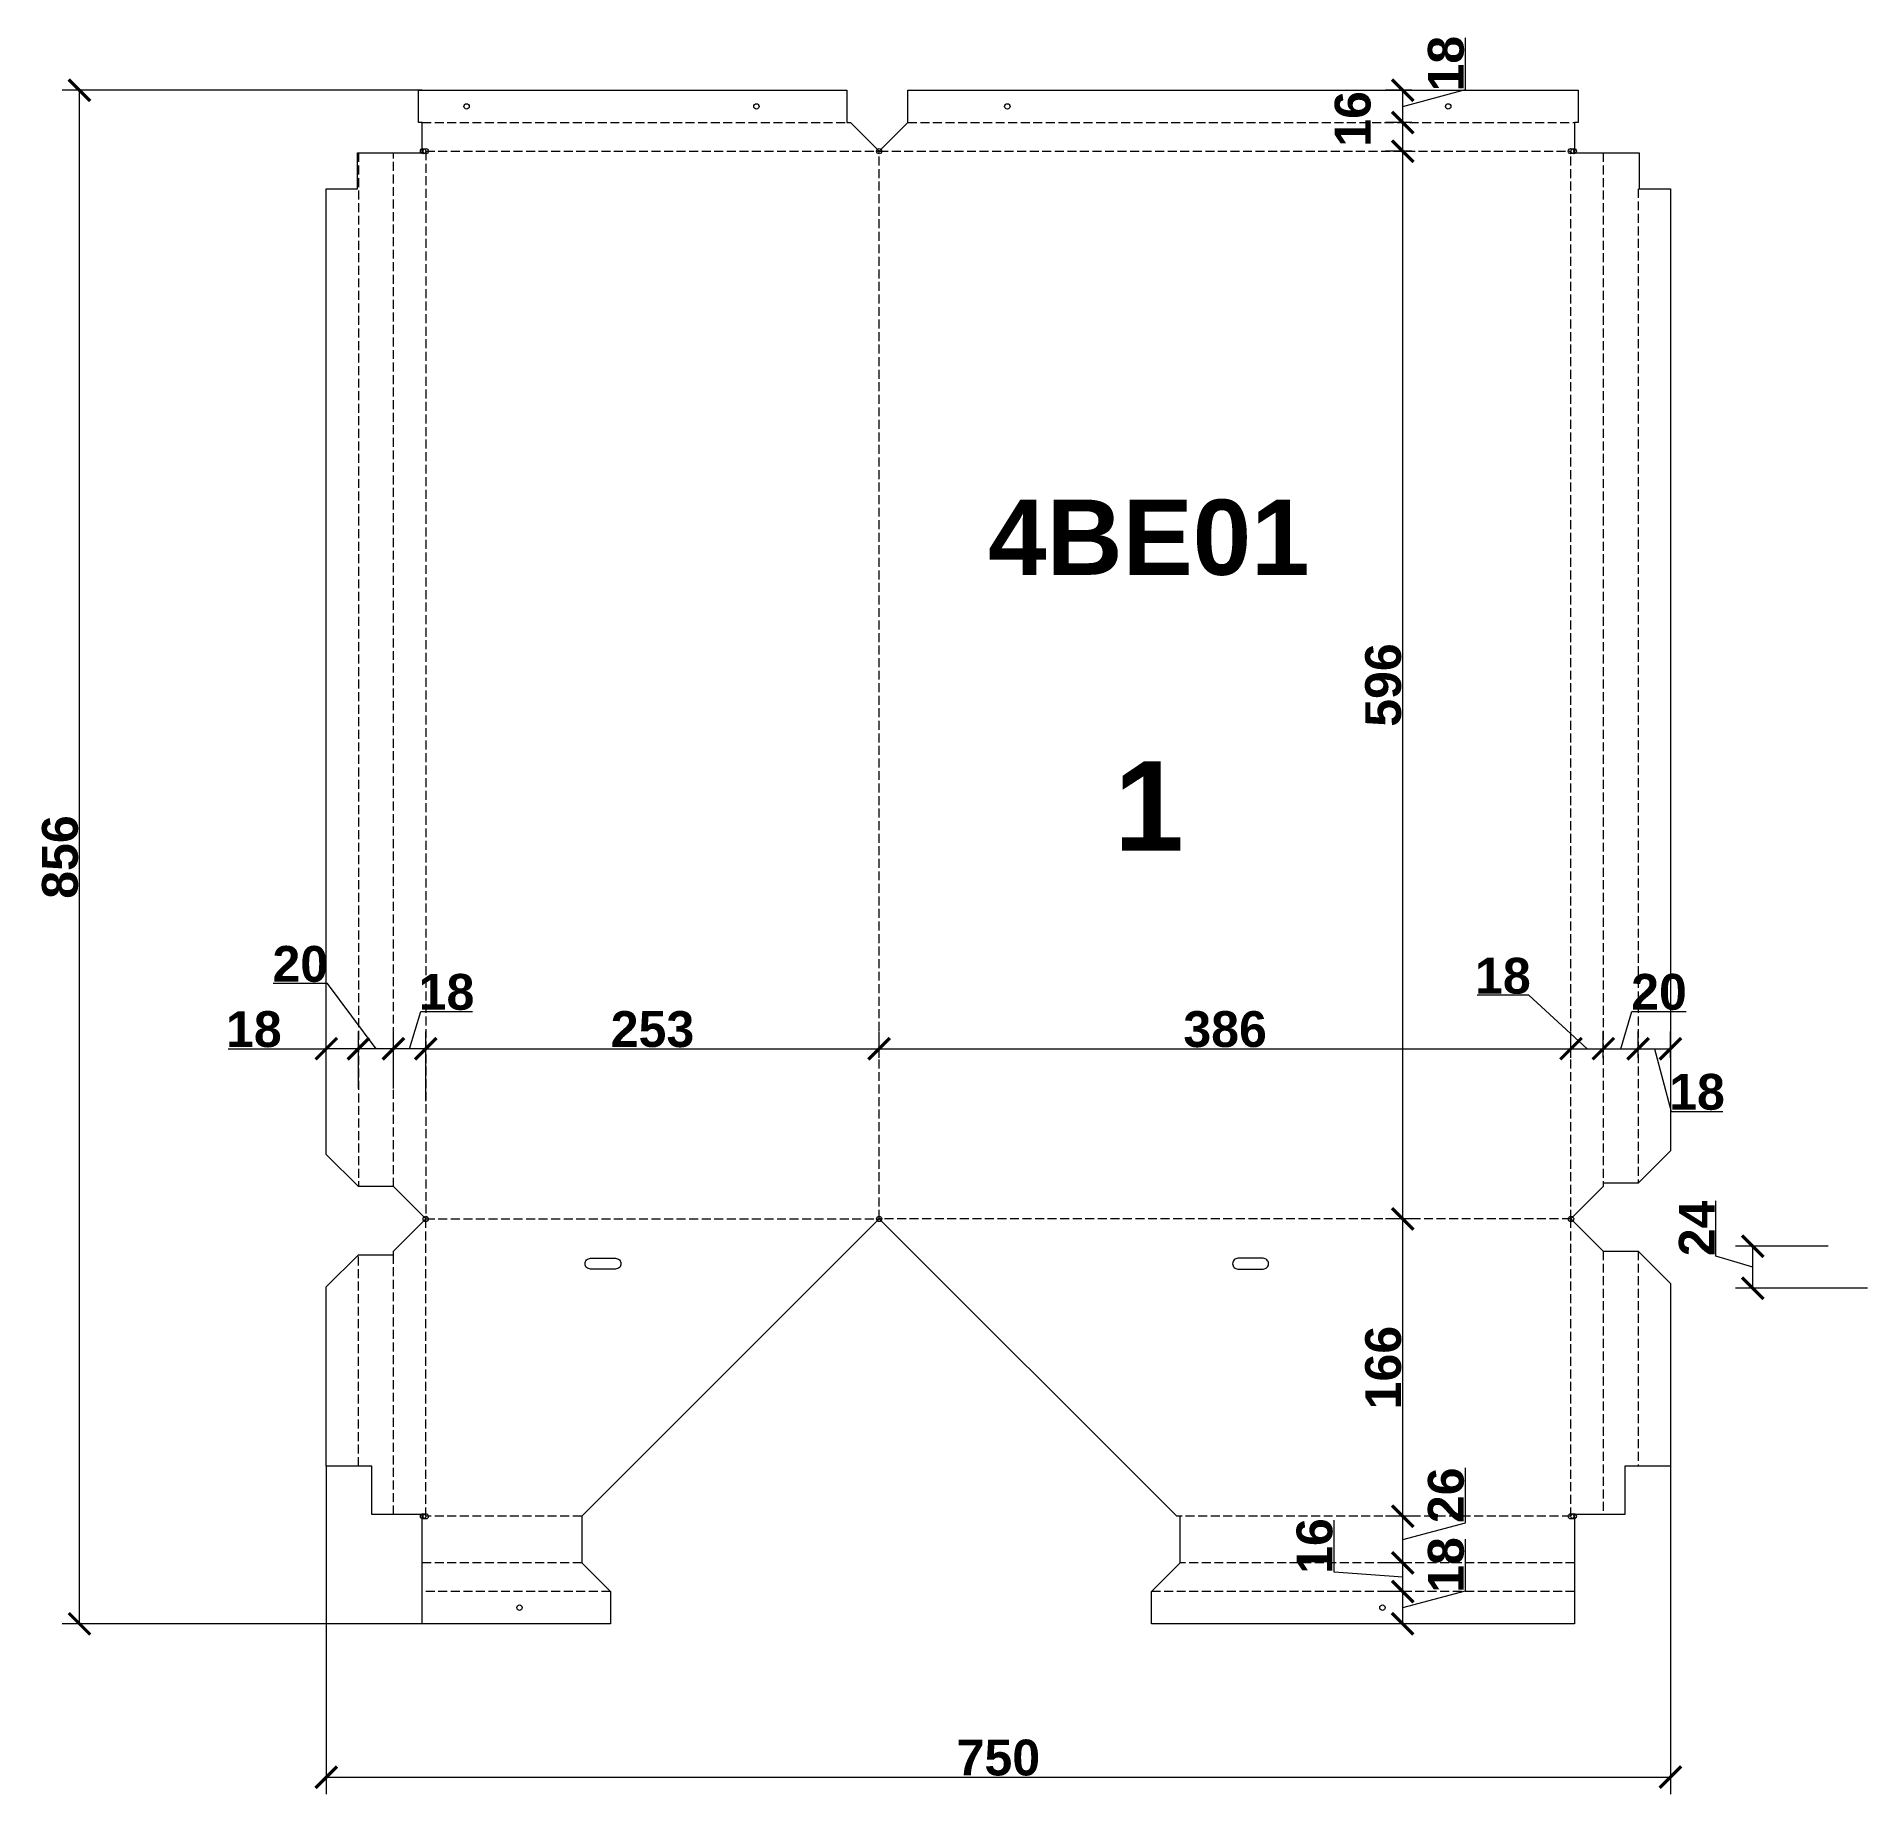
# Model space of a CAD drawing. Header units: millimetres. Extents: x -23420 to -22398, y 34866 to 35847.
import ezdxf
from ezdxf.enums import TextEntityAlignment as Align

# ---------------------------------------------------------------- set-up
doc = ezdxf.new("R2010")
doc.units = ezdxf.units.MM
doc.linetypes.add('CncKadLineStyle_Dot', pattern=[7, 5, -2, 0])
doc.linetypes.add('DASHED', pattern=[7, 5, -2, 0])
doc.layers.get('Defpoints').update_dxf_attribs({"color": 3, "lineweight": 0})
for name, color, linetype in [('KNA - BendingIN', 162, 'Continuous'), ('KNA - BendingOUT', 10, 'Continuous'), ('KNA - Contour', 7, 'Continuous'), ('KNA - Dimensions', 134, 'Continuous'), ('KNA - HorizontalSection', 3, 'Continuous')]:
    doc.layers.add(name, color=color, linetype=linetype)
doc.layers.add('KNA - PanName', color=7, linetype='Continuous', plot=False)
doc.layers.add('KNA - PanQty', color=40, linetype='Continuous', lineweight=5, plot=False)
doc.styles.add('KNA', font='arialbd.ttf', dxfattribs={"height": 20})
doc.styles.add('MtXpl_ISOCPEUR', font='arialbd.ttf')
doc.dimstyles.new('1 к 30', dxfattribs={"dimscale": 25, "dimtxt": 20, "dimasz": 40, "dimexe": 32, "dimexo": 0, "dimgap": 2, "dimtad": 1, "dimdec": 0, "dimzin": 9, "dimtxsty": 'KNA', "dimblk": 'ARCHTICK', "dimcen": 5, "dimadec": 1, "dimazin": 0, "dimtfac": 1, "dimtdec": 0, "dimtmove": 1, "dimatfit": 3, "dimldrblk": 'OBLIQUE', "dimfxl": 1, "dimarcsym": 1})

# ---------------------------------------------------------------- blocks, each defined once
blk = doc.blocks.new('_ArchTick')
at = {"color": 0, "linetype": 'ByBlock', "const_width": 0.15}
blk.add_lwpolyline([(-0.5, -0.5), (0.5, 0.5)], dxfattribs=at)
blk = doc.blocks.new('*D19')
at = {"layer": 'Defpoints', "color": 0, "transparency": 16777216}
for p in [(-23258.1, 35282.4), (-23258.1, 35260.1), (-23240.1, 35260.1)]:
    blk.add_point(p, dxfattribs=at)
at = {"layer": 'KNA - Dimensions', "color": 0, "lineweight": -2, "transparency": 16777216}
for p, q in [((-23312.9, 35282.4), (-23258.1, 35282.4)), ((-23258.1, 35260.1), (-23258.1, 35292)), ((-23240.1, 35282.4), (-23258.1, 35282.4)), ((-23240.1, 35260.1), (-23240.1, 35292))]:
    blk.add_line(p, q, dxfattribs=at)
at = {"layer": 'KNA - Dimensions', "color": 0, "lineweight": -2, "transparency": 16777216, "xscale": 12, "yscale": 12, "zscale": 12, "rotation": 180}
blk.add_blockref('_ArchTick', (-23258.1, 35282.4), dxfattribs=at)
at = {"layer": 'KNA - Dimensions', "color": 0, "lineweight": -2, "transparency": 16777216, "xscale": 12, "yscale": 12, "zscale": 12}
blk.add_blockref('_ArchTick', (-23240.1, 35282.4), dxfattribs=at)
at = {"layer": 'KNA - Dimensions', "color": 0, "transparency": 16777216, "insert": (-23298.5, 35293.2), "char_height": 20, "attachment_point": 5, "style": 'KNA'}
blk.add_mtext('18', dxfattribs=at)
blk = doc.blocks.new('_Oblique')
at = {"color": 0, "linetype": 'ByBlock', "lineweight": -2}
blk.add_line((-0.5, -0.5), (0.5, 0.5), dxfattribs=at)
blk = doc.blocks.new('*D18')
at = {"layer": 'Defpoints', "color": 0, "transparency": 16777216}
for p in [(-23240.1, 35282.4), (-23240.1, 35260.1), (-23220.6, 35260.1)]:
    blk.add_point(p, dxfattribs=at)
at = {"layer": 'KNA - Dimensions', "color": 0, "lineweight": -2, "transparency": 16777216}
for p, q in [((-23257.5, 35318.8), (-23287.7, 35318.8)), ((-23230.3, 35282.4), (-23257.5, 35318.8)), ((-23240.1, 35260.1), (-23240.1, 35292)), ((-23220.6, 35282.4), (-23240.1, 35282.4)), ((-23220.6, 35260.1), (-23220.6, 35292))]:
    blk.add_line(p, q, dxfattribs=at)
at = {"layer": 'KNA - Dimensions', "color": 0, "lineweight": -2, "transparency": 16777216, "xscale": 12, "yscale": 12, "zscale": 12, "rotation": 180}
blk.add_blockref('_ArchTick', (-23240.1, 35282.4), dxfattribs=at)
at = {"layer": 'KNA - Dimensions', "color": 0, "lineweight": -2, "transparency": 16777216, "xscale": 12, "yscale": 12, "zscale": 12}
blk.add_blockref('_ArchTick', (-23220.6, 35282.4), dxfattribs=at)
at = {"layer": 'KNA - Dimensions', "color": 0, "transparency": 16777216, "insert": (-23272.6, 35329.6), "char_height": 20, "attachment_point": 5, "style": 'KNA'}
blk.add_mtext('20', dxfattribs=at)
blk = doc.blocks.new('*D17')
at = {"layer": 'Defpoints', "color": 0, "transparency": 16777216}
for p in [(-23220.6, 35282.4), (-23220.6, 35260.1), (-23202.6, 35260.1)]:
    blk.add_point(p, dxfattribs=at)
at = {"layer": 'KNA - Dimensions', "color": 0, "lineweight": -2, "transparency": 16777216}
for p, q in [((-23211.6, 35282.4), (-23205.4, 35303.1)), ((-23205.4, 35303.1), (-23176.6, 35303.1)), ((-23220.6, 35260.1), (-23220.6, 35292)), ((-23202.6, 35282.4), (-23220.6, 35282.4)), ((-23202.6, 35260.1), (-23202.6, 35292))]:
    blk.add_line(p, q, dxfattribs=at)
at = {"layer": 'KNA - Dimensions', "color": 0, "lineweight": -2, "transparency": 16777216, "xscale": 12, "yscale": 12, "zscale": 12, "rotation": 180}
blk.add_blockref('_ArchTick', (-23220.6, 35282.4), dxfattribs=at)
at = {"layer": 'KNA - Dimensions', "color": 0, "lineweight": -2, "transparency": 16777216, "xscale": 12, "yscale": 12, "zscale": 12}
blk.add_blockref('_ArchTick', (-23202.6, 35282.4), dxfattribs=at)
at = {"layer": 'KNA - Dimensions', "color": 0, "transparency": 16777216, "insert": (-23191, 35314), "char_height": 20, "attachment_point": 5, "style": 'KNA'}
blk.add_mtext('18', dxfattribs=at)
blk = doc.blocks.new('*D16')
at = {"layer": 'Defpoints', "color": 0, "transparency": 16777216}
for p in [(-23258.1, 35049.4), (-22508.1, 35049.4), (-22508.1, 34875.8)]:
    blk.add_point(p, dxfattribs=at)
at = {"layer": 'KNA - Dimensions', "color": 0, "lineweight": -2, "transparency": 16777216}
for p, q in [((-23258.1, 35049.4), (-23258.1, 34866.2)), ((-22508.1, 35049.4), (-22508.1, 34866.2)), ((-23258.1, 34875.8), (-22508.1, 34875.8))]:
    blk.add_line(p, q, dxfattribs=at)
at = {"layer": 'KNA - Dimensions', "color": 0, "lineweight": -2, "transparency": 16777216, "xscale": 12, "yscale": 12, "zscale": 12, "rotation": 180}
blk.add_blockref('_ArchTick', (-23258.1, 34875.8), dxfattribs=at)
at = {"layer": 'KNA - Dimensions', "color": 0, "lineweight": -2, "transparency": 16777216, "xscale": 12, "yscale": 12, "zscale": 12}
blk.add_blockref('_ArchTick', (-22508.1, 34875.8), dxfattribs=at)
at = {"layer": 'KNA - Dimensions', "color": 0, "transparency": 16777216, "insert": (-22883.1, 34886.6), "char_height": 20, "attachment_point": 5, "style": 'KNA'}
blk.add_mtext('750', dxfattribs=at)
blk = doc.blocks.new('*D15')
at = {"layer": 'Defpoints', "color": 0, "transparency": 16777216}
for p in [(-23395.8, 35817.4), (-23204.6, 35817.4), (-23204.6, 34961.4)]:
    blk.add_point(p, dxfattribs=at)
at = {"layer": 'KNA - Dimensions', "color": 0, "lineweight": -2, "transparency": 16777216}
for p, q in [((-23204.6, 35817.4), (-23405.4, 35817.4)), ((-23395.8, 34961.4), (-23395.8, 35817.4)), ((-23204.6, 34961.4), (-23405.4, 34961.4))]:
    blk.add_line(p, q, dxfattribs=at)
at = {"layer": 'KNA - Dimensions', "color": 0, "lineweight": -2, "transparency": 16777216, "xscale": 12, "yscale": 12, "zscale": 12}
for p, rotation in [((-23395.8, 35817.4), 90), ((-23395.8, 34961.4), 270)]:
    blk.add_blockref('_ArchTick', p, dxfattribs=dict(at, rotation=rotation))
at = {"layer": 'KNA - Dimensions', "color": 0, "transparency": 16777216, "insert": (-23406.6, 35389.4), "char_height": 20, "attachment_point": 5, "rotation": 90, "style": 'KNA'}
blk.add_mtext('856', dxfattribs=at)
blk = doc.blocks.new('*D14')
at = {"layer": 'Defpoints', "color": 0, "transparency": 16777216}
for p in [(-22462.2, 35172.2), (-22420.2, 35172.2), (-22398.2, 35148.7)]:
    blk.add_point(p, dxfattribs=at)
at = {"layer": 'KNA - HorizontalSection', "color": 0, "lineweight": -2, "transparency": 16777216}
for p, q in [((-22482.8, 35166.6), (-22482.8, 35197.5)), ((-22420.2, 35172.2), (-22471.8, 35172.2)), ((-22462.2, 35148.7), (-22462.2, 35172.2)), ((-22462.2, 35160.4), (-22482.8, 35166.6)), ((-22398.2, 35148.7), (-22471.8, 35148.7))]:
    blk.add_line(p, q, dxfattribs=at)
at = {"layer": 'KNA - HorizontalSection', "color": 0, "lineweight": -2, "transparency": 16777216, "xscale": 12, "yscale": 12, "zscale": 12}
for p, rotation in [((-22462.2, 35172.2), 90), ((-22462.2, 35148.7), 270)]:
    blk.add_blockref('_ArchTick', p, dxfattribs=dict(at, rotation=rotation))
at = {"layer": 'KNA - HorizontalSection', "color": 0, "transparency": 16777216, "insert": (-22493.4, 35182.1), "char_height": 20, "attachment_point": 5, "rotation": 90, "style": 'KNA'}
blk.add_mtext('24', dxfattribs=at)
blk = doc.blocks.new('*D13')
at = {"layer": 'Defpoints', "color": 0, "transparency": 16777216}
for p in [(-22657.5, 35817.4), (-22652.5, 35817.4), (-22652.5, 35799.4)]:
    blk.add_point(p, dxfattribs=at)
at = {"layer": 'KNA - Dimensions', "color": 0, "lineweight": -2, "transparency": 16777216}
for p, q in [((-22622.5, 35817.8), (-22622.5, 35846.6)), ((-22652.5, 35817.4), (-22667.1, 35817.4)), ((-22657.5, 35808.4), (-22622.5, 35817.8)), ((-22657.5, 35799.4), (-22657.5, 35817.4)), ((-22652.5, 35799.4), (-22667.1, 35799.4))]:
    blk.add_line(p, q, dxfattribs=at)
at = {"layer": 'KNA - Dimensions', "color": 0, "lineweight": -2, "transparency": 16777216, "xscale": 12, "yscale": 12, "zscale": 12}
for p, rotation in [((-22657.5, 35817.4), 90), ((-22657.5, 35799.4), 270)]:
    blk.add_blockref('_ArchTick', p, dxfattribs=dict(at, rotation=rotation))
at = {"layer": 'KNA - Dimensions', "color": 0, "transparency": 16777216, "insert": (-22633.3, 35832.2), "char_height": 20, "attachment_point": 5, "rotation": 90, "style": 'KNA'}
blk.add_mtext('18', dxfattribs=at)
blk = doc.blocks.new('*D12')
at = {"layer": 'Defpoints', "color": 0, "transparency": 16777216}
for p in [(-22657.5, 35799.4), (-22652.5, 35799.4), (-22652.5, 35783.4)]:
    blk.add_point(p, dxfattribs=at)
at = {"layer": 'KNA - Dimensions', "color": 0, "lineweight": -2, "transparency": 16777216}
for p, q in [((-22652.5, 35799.4), (-22667.1, 35799.4)), ((-22657.5, 35783.4), (-22657.5, 35799.4)), ((-22652.5, 35783.4), (-22667.1, 35783.4))]:
    blk.add_line(p, q, dxfattribs=at)
at = {"layer": 'KNA - Dimensions', "color": 0, "lineweight": -2, "transparency": 16777216, "xscale": 12, "yscale": 12, "zscale": 12}
for p, rotation in [((-22657.5, 35799.4), 90), ((-22657.5, 35783.4), 270)]:
    blk.add_blockref('_ArchTick', p, dxfattribs=dict(at, rotation=rotation))
at = {"layer": 'KNA - Dimensions', "color": 0, "transparency": 16777216, "insert": (-22685.3, 35801.4), "char_height": 20, "attachment_point": 5, "rotation": 90, "style": 'KNA'}
blk.add_mtext('16', dxfattribs=at)
blk = doc.blocks.new('*D11')
at = {"layer": 'Defpoints', "color": 0, "transparency": 16777216}
for p in [(-22657.5, 35783.4), (-22652.5, 35783.4), (-22652.5, 35187.4)]:
    blk.add_point(p, dxfattribs=at)
at = {"layer": 'KNA - Dimensions', "color": 0, "lineweight": -2, "transparency": 16777216}
for p, q in [((-22652.5, 35783.4), (-22667.1, 35783.4)), ((-22657.5, 35187.4), (-22657.5, 35783.4)), ((-22652.5, 35187.4), (-22667.1, 35187.4))]:
    blk.add_line(p, q, dxfattribs=at)
at = {"layer": 'KNA - Dimensions', "color": 0, "lineweight": -2, "transparency": 16777216, "xscale": 12, "yscale": 12, "zscale": 12}
for p, rotation in [((-22657.5, 35783.4), 90), ((-22657.5, 35187.4), 270)]:
    blk.add_blockref('_ArchTick', p, dxfattribs=dict(at, rotation=rotation))
at = {"layer": 'KNA - Dimensions', "color": 0, "transparency": 16777216, "insert": (-22668.3, 35485.4), "char_height": 20, "attachment_point": 5, "rotation": 90, "style": 'KNA'}
blk.add_mtext('596', dxfattribs=at)
blk = doc.blocks.new('*D10')
at = {"layer": 'Defpoints', "color": 0, "transparency": 16777216}
for p in [(-22657.5, 35187.4), (-22652.5, 35187.4), (-22652.5, 35021.4)]:
    blk.add_point(p, dxfattribs=at)
at = {"layer": 'KNA - Dimensions', "color": 0, "lineweight": -2, "transparency": 16777216}
for p, q in [((-22652.5, 35187.4), (-22667.1, 35187.4)), ((-22657.5, 35021.4), (-22657.5, 35187.4)), ((-22652.5, 35021.4), (-22667.1, 35021.4))]:
    blk.add_line(p, q, dxfattribs=at)
at = {"layer": 'KNA - Dimensions', "color": 0, "lineweight": -2, "transparency": 16777216, "xscale": 12, "yscale": 12, "zscale": 12}
for p, rotation in [((-22657.5, 35187.4), 90), ((-22657.5, 35021.4), 270)]:
    blk.add_blockref('_ArchTick', p, dxfattribs=dict(at, rotation=rotation))
at = {"layer": 'KNA - Dimensions', "color": 0, "transparency": 16777216, "insert": (-22668.3, 35104.4), "char_height": 20, "attachment_point": 5, "rotation": 90, "style": 'KNA'}
blk.add_mtext('166', dxfattribs=at)
blk = doc.blocks.new('*D9')
at = {"layer": 'Defpoints', "color": 0, "transparency": 16777216}
for p in [(-22657.5, 35021.4), (-22652.5, 35021.4), (-22652.5, 34995.4)]:
    blk.add_point(p, dxfattribs=at)
at = {"layer": 'KNA - Dimensions', "color": 0, "lineweight": -2, "transparency": 16777216}
for p, q in [((-22622.5, 35017.8), (-22622.5, 35048.4)), ((-22652.5, 35021.4), (-22667.1, 35021.4)), ((-22657.5, 34995.4), (-22657.5, 35021.4)), ((-22657.5, 35008.4), (-22622.5, 35017.8)), ((-22652.5, 34995.4), (-22667.1, 34995.4))]:
    blk.add_line(p, q, dxfattribs=at)
at = {"layer": 'KNA - Dimensions', "color": 0, "lineweight": -2, "transparency": 16777216, "xscale": 12, "yscale": 12, "zscale": 12}
for p, rotation in [((-22657.5, 35021.4), 90), ((-22657.5, 34995.4), 270)]:
    blk.add_blockref('_ArchTick', p, dxfattribs=dict(at, rotation=rotation))
at = {"layer": 'KNA - Dimensions', "color": 0, "transparency": 16777216, "insert": (-22633.3, 35033.1), "char_height": 20, "attachment_point": 5, "rotation": 90, "style": 'KNA'}
blk.add_mtext('26', dxfattribs=at)
blk = doc.blocks.new('*D8')
at = {"layer": 'Defpoints', "color": 0, "transparency": 16777216}
for p in [(-22657.5, 34995.4), (-22652.5, 34995.4), (-22652.5, 34979.4)]:
    blk.add_point(p, dxfattribs=at)
at = {"layer": 'KNA - Dimensions', "color": 0, "lineweight": -2, "transparency": 16777216}
for p, q in [((-22695.7, 34990.3), (-22695.7, 35019.3)), ((-22657.5, 34987.4), (-22695.7, 34990.3)), ((-22652.5, 34995.4), (-22667.1, 34995.4)), ((-22657.5, 34979.4), (-22657.5, 34995.4)), ((-22652.5, 34979.4), (-22667.1, 34979.4))]:
    blk.add_line(p, q, dxfattribs=at)
at = {"layer": 'KNA - Dimensions', "color": 0, "lineweight": -2, "transparency": 16777216, "xscale": 12, "yscale": 12, "zscale": 12}
for p, rotation in [((-22657.5, 34995.4), 90), ((-22657.5, 34979.4), 270)]:
    blk.add_blockref('_ArchTick', p, dxfattribs=dict(at, rotation=rotation))
at = {"layer": 'KNA - Dimensions', "color": 0, "transparency": 16777216, "insert": (-22706.6, 35004.8), "char_height": 20, "attachment_point": 5, "rotation": 90, "style": 'KNA'}
blk.add_mtext('16', dxfattribs=at)
blk = doc.blocks.new('*D7')
at = {"layer": 'Defpoints', "color": 0, "transparency": 16777216}
for p in [(-22657.5, 34979.4), (-22652.5, 34979.4), (-22652.5, 34961.4)]:
    blk.add_point(p, dxfattribs=at)
at = {"layer": 'KNA - Dimensions', "color": 0, "lineweight": -2, "transparency": 16777216}
for p, q in [((-22622.5, 34979.8), (-22622.5, 35008.6)), ((-22652.5, 34979.4), (-22667.1, 34979.4)), ((-22657.5, 34970.4), (-22622.5, 34979.8)), ((-22657.5, 34961.4), (-22657.5, 34979.4)), ((-22652.5, 34961.4), (-22667.1, 34961.4))]:
    blk.add_line(p, q, dxfattribs=at)
at = {"layer": 'KNA - Dimensions', "color": 0, "lineweight": -2, "transparency": 16777216, "xscale": 12, "yscale": 12, "zscale": 12}
for p, rotation in [((-22657.5, 34979.4), 90), ((-22657.5, 34961.4), 270)]:
    blk.add_blockref('_ArchTick', p, dxfattribs=dict(at, rotation=rotation))
at = {"layer": 'KNA - Dimensions', "color": 0, "transparency": 16777216, "insert": (-22633.3, 34994.2), "char_height": 20, "attachment_point": 5, "rotation": 90, "style": 'KNA'}
blk.add_mtext('18', dxfattribs=at)
blk = doc.blocks.new('*D6')
at = {"layer": 'Defpoints', "color": 0, "transparency": 16777216}
for p in [(-22508.1, 35282.4), (-22526.1, 35277.4), (-22508.1, 35277.4)]:
    blk.add_point(p, dxfattribs=at)
at = {"layer": 'KNA - Dimensions', "color": 0, "lineweight": -2, "transparency": 16777216}
for p, q in [((-22526.1, 35277.4), (-22526.1, 35292)), ((-22526.1, 35282.4), (-22508.1, 35282.4)), ((-22517.1, 35282.4), (-22507.7, 35247.4)), ((-22508.1, 35277.4), (-22508.1, 35292)), ((-22507.7, 35247.4), (-22478.9, 35247.4))]:
    blk.add_line(p, q, dxfattribs=at)
at = {"layer": 'KNA - Dimensions', "color": 0, "lineweight": -2, "transparency": 16777216, "xscale": 12, "yscale": 12, "zscale": 12, "rotation": 180}
blk.add_blockref('_ArchTick', (-22526.1, 35282.4), dxfattribs=at)
at = {"layer": 'KNA - Dimensions', "color": 0, "lineweight": -2, "transparency": 16777216, "xscale": 12, "yscale": 12, "zscale": 12}
blk.add_blockref('_ArchTick', (-22508.1, 35282.4), dxfattribs=at)
at = {"layer": 'KNA - Dimensions', "color": 0, "transparency": 16777216, "insert": (-22493.3, 35258.2), "char_height": 20, "attachment_point": 5, "style": 'KNA'}
blk.add_mtext('18', dxfattribs=at)
blk = doc.blocks.new('*D5')
at = {"layer": 'Defpoints', "color": 0, "transparency": 16777216}
for p in [(-22526.1, 35282.4), (-22545.6, 35277.4), (-22526.1, 35277.4)]:
    blk.add_point(p, dxfattribs=at)
at = {"layer": 'KNA - Dimensions', "color": 0, "lineweight": -2, "transparency": 16777216}
for p, q in [((-22535.8, 35282.4), (-22529.6, 35303.1)), ((-22529.6, 35303.1), (-22499.4, 35303.1)), ((-22545.6, 35277.4), (-22545.6, 35292)), ((-22545.6, 35282.4), (-22526.1, 35282.4)), ((-22526.1, 35277.4), (-22526.1, 35292))]:
    blk.add_line(p, q, dxfattribs=at)
at = {"layer": 'KNA - Dimensions', "color": 0, "lineweight": -2, "transparency": 16777216, "xscale": 12, "yscale": 12, "zscale": 12, "rotation": 180}
blk.add_blockref('_ArchTick', (-22545.6, 35282.4), dxfattribs=at)
at = {"layer": 'KNA - Dimensions', "color": 0, "lineweight": -2, "transparency": 16777216, "xscale": 12, "yscale": 12, "zscale": 12}
blk.add_blockref('_ArchTick', (-22526.1, 35282.4), dxfattribs=at)
at = {"layer": 'KNA - Dimensions', "color": 0, "transparency": 16777216, "insert": (-22514.5, 35314), "char_height": 20, "attachment_point": 5, "style": 'KNA'}
blk.add_mtext('20', dxfattribs=at)
blk = doc.blocks.new('*D4')
at = {"layer": 'Defpoints', "color": 0, "transparency": 16777216}
for p in [(-22545.6, 35282.4), (-22563.6, 35277.4), (-22545.6, 35277.4)]:
    blk.add_point(p, dxfattribs=at)
at = {"layer": 'KNA - Dimensions', "color": 0, "lineweight": -2, "transparency": 16777216}
for p, q in [((-22587.1, 35312.2), (-22616, 35312.2)), ((-22554.6, 35282.4), (-22587.1, 35312.2)), ((-22563.6, 35277.4), (-22563.6, 35292)), ((-22563.6, 35282.4), (-22545.6, 35282.4)), ((-22545.6, 35277.4), (-22545.6, 35292))]:
    blk.add_line(p, q, dxfattribs=at)
at = {"layer": 'KNA - Dimensions', "color": 0, "lineweight": -2, "transparency": 16777216, "xscale": 12, "yscale": 12, "zscale": 12, "rotation": 180}
blk.add_blockref('_ArchTick', (-22563.6, 35282.4), dxfattribs=at)
at = {"layer": 'KNA - Dimensions', "color": 0, "lineweight": -2, "transparency": 16777216, "xscale": 12, "yscale": 12, "zscale": 12}
blk.add_blockref('_ArchTick', (-22545.6, 35282.4), dxfattribs=at)
at = {"layer": 'KNA - Dimensions', "color": 0, "transparency": 16777216, "insert": (-22601.6, 35323), "char_height": 20, "attachment_point": 5, "style": 'KNA'}
blk.add_mtext('18', dxfattribs=at)
blk = doc.blocks.new('*D3')
at = {"layer": 'Defpoints', "color": 0, "transparency": 16777216}
for p in [(-22563.6, 35282.4), (-22949.6, 35277.4), (-22563.6, 35277.4)]:
    blk.add_point(p, dxfattribs=at)
at = {"layer": 'KNA - Dimensions', "color": 0, "lineweight": -2, "transparency": 16777216}
for p, q in [((-22949.6, 35277.4), (-22949.6, 35292)), ((-22949.6, 35282.4), (-22563.6, 35282.4)), ((-22563.6, 35277.4), (-22563.6, 35292))]:
    blk.add_line(p, q, dxfattribs=at)
at = {"layer": 'KNA - Dimensions', "color": 0, "lineweight": -2, "transparency": 16777216, "xscale": 12, "yscale": 12, "zscale": 12, "rotation": 180}
blk.add_blockref('_ArchTick', (-22949.6, 35282.4), dxfattribs=at)
at = {"layer": 'KNA - Dimensions', "color": 0, "lineweight": -2, "transparency": 16777216, "xscale": 12, "yscale": 12, "zscale": 12}
blk.add_blockref('_ArchTick', (-22563.6, 35282.4), dxfattribs=at)
at = {"layer": 'KNA - Dimensions', "color": 0, "transparency": 16777216, "insert": (-22756.6, 35293.2), "char_height": 20, "attachment_point": 5, "style": 'KNA'}
blk.add_mtext('386', dxfattribs=at)
blk = doc.blocks.new('*D2')
at = {"layer": 'Defpoints', "color": 0, "transparency": 16777216}
for p in [(-22949.6, 35282.4), (-22949.6, 35277.4), (-23202.6, 35253.2)]:
    blk.add_point(p, dxfattribs=at)
at = {"layer": 'KNA - Dimensions', "color": 0, "lineweight": -2, "transparency": 16777216}
for p, q in [((-23202.6, 35253.2), (-23202.6, 35292)), ((-23202.6, 35282.4), (-22949.6, 35282.4)), ((-22949.6, 35277.4), (-22949.6, 35292))]:
    blk.add_line(p, q, dxfattribs=at)
at = {"layer": 'KNA - Dimensions', "color": 0, "lineweight": -2, "transparency": 16777216, "xscale": 12, "yscale": 12, "zscale": 12, "rotation": 180}
blk.add_blockref('_ArchTick', (-23202.6, 35282.4), dxfattribs=at)
at = {"layer": 'KNA - Dimensions', "color": 0, "lineweight": -2, "transparency": 16777216, "xscale": 12, "yscale": 12, "zscale": 12}
blk.add_blockref('_ArchTick', (-22949.6, 35282.4), dxfattribs=at)
at = {"layer": 'KNA - Dimensions', "color": 0, "transparency": 16777216, "insert": (-23076.1, 35293.2), "char_height": 20, "attachment_point": 5, "style": 'KNA'}
blk.add_mtext('253', dxfattribs=at)

msp = doc.modelspace()

# ---------------------------------------------------------------- linework, layer by layer
at = {"layer": 'KNA - BendingIN', "linetype": 'DASHED'}
for p, q in [((-23202.6, 35783.4), (-22949.6, 35783.4)), ((-23202.6, 35783.4), (-23202.6, 35187.4)), ((-22949.6, 35783.4), (-22563.6, 35783.4)), ((-22949.6, 35187.4), (-22949.6, 35783.4)), ((-22563.6, 35187.4), (-22563.6, 35783.4)), ((-23240.1, 35782.4), (-23240.1, 35205.4)), ((-22526.1, 35762.4), (-22526.1, 35207.4)), ((-23202.6, 35021.4), (-23202.6, 35187.4)), ((-23202.6, 35187.4), (-22949.6, 35187.4)), ((-22563.6, 35187.4), (-22949.6, 35187.4)), ((-22563.6, 35021.4), (-22563.6, 35187.4)), ((-23240.1, 35049.4), (-23240.1, 35167.4)), ((-22526.1, 35169.4), (-22526.1, 35049.4)), ((-23115.6, 35021.4), (-23202.6, 35021.4)), ((-22563.6, 35021.4), (-22783.6, 35021.4)), ((-23115.6, 34995.4), (-23204.6, 34995.4)), ((-22561.6, 34995.4), (-22781.6, 34995.4))]:
    msp.add_line(p, q, dxfattribs=at)
at = {"layer": 'KNA - BendingOUT', "linetype": 'CncKadLineStyle_Dot'}
for p, q in [((-23204.6, 35799.4), (-22967.6, 35799.4)), ((-22933.6, 35799.4), (-22561.6, 35799.4)), ((-23220.6, 35205.4), (-23220.6, 35782.4)), ((-22545.6, 35782.4), (-22545.6, 35207.4)), ((-23220.6, 35022.4), (-23220.6, 35167.4)), ((-22545.6, 35169.4), (-22545.6, 35022.4))]:
    msp.add_line(p, q, dxfattribs=at)
at = {"layer": 'KNA - BendingOUT', "linetype": 'DASHED'}
for p, q in [((-23099.6, 34979.4), (-23204.6, 34979.4)), ((-22561.6, 34979.4), (-22797.6, 34979.4))]:
    msp.add_line(p, q, dxfattribs=at)
at = {"layer": 'KNA - Contour'}
msp.add_lwpolyline([(-22949.6, 35187.4), (-23115.6, 35021.4), (-23115.6, 34995.4), (-23099.6, 34979.4), (-23099.6, 34961.4), (-23204.6, 34961.4), (-23204.6, 35022.4), (-23232.6, 35022.4), (-23232.6, 35049.4), (-23258.1, 35049.4), (-23258.1, 35149.4), (-23240.1, 35167.4), (-23220.6, 35167.4), (-23220.6, 35169.4), (-23202.6, 35187.4), (-23220.6, 35205.4), (-23240.1, 35205.4), (-23258.1, 35223.4), (-23258.1, 35762.4), (-23240.6, 35762.4), (-23240.6, 35782.4), (-23204.6, 35782.4), (-23204.6, 35799.4), (-23206.6, 35799.4), (-23206.6, 35817.4), (-22967.6, 35817.4), (-22967.6, 35799.4), (-22965.6, 35799.4), (-22949.6, 35783.4), (-22933.6, 35799.4), (-22933.6, 35817.4), (-22559.6, 35817.4), (-22559.6, 35799.4), (-22561.6, 35799.4), (-22561.6, 35782.4), (-22525.6, 35782.4), (-22525.6, 35762.4), (-22508.1, 35762.4), (-22508.1, 35225.4), (-22526.1, 35207.4), (-22545.6, 35207.4), (-22545.6, 35205.4), (-22563.6, 35187.4), (-22545.6, 35169.4), (-22526.1, 35169.4), (-22508.1, 35151.4), (-22508.1, 35049.4), (-22533.6, 35049.4), (-22533.6, 35022.4), (-22561.6, 35022.4), (-22561.6, 34961.4), (-22797.6, 34961.4), (-22797.6, 34979.4), (-22781.6, 34995.4), (-22781.6, 35021.4), (-22783.6, 35021.4)], close=True, dxfattribs=at)
for points in [[(-23110.7, 35165.4), (-23096.7, 35165.4, -0.414214), (-23093.7, 35162.4, -0.414214), (-23096.7, 35159.4), (-23110.7, 35159.4, -0.414214), (-23113.7, 35162.4, -0.414214)], [(-22735.4, 35165.4), (-22749.4, 35165.4, 0.414214), (-22752.4, 35162.4, 0.414214), (-22749.4, 35159.4), (-22735.4, 35159.4, 0.414214), (-22732.4, 35162.4, 0.414214)]]:
    msp.add_lwpolyline(points, format="xyb", close=True, dxfattribs=at)
for centre in [(-23179.8, 35808.4), (-23018.1, 35808.4), (-22878.1, 35808.4), (-22632.1, 35808.4), (-23204.1, 35783.4), (-23202.6, 35783.4), (-22949.6, 35783.4), (-22949.6, 35783.4), (-22563.6, 35783.4), (-22562.1, 35783.4), (-23202.6, 35187.4), (-22949.6, 35187.4), (-22563.6, 35187.4), (-23204.1, 35021.4), (-23202.6, 35021.4), (-22563.6, 35021.4), (-22562.1, 35021.4), (-23150.3, 34970.4), (-22668.8, 34970.4)]:
    msp.add_circle(centre, 1.5, dxfattribs=at)

# ---------------------------------------------------------------- texts
at = {"layer": 'KNA - PanName', "color": 84, "style": 'MtXpl_ISOCPEUR'}
msp.add_text('4BE01', height=42, dxfattribs=at).set_placement((-22799.1, 35567.9), align=Align.MIDDLE_CENTER)
at = {"layer": 'KNA - PanQty', "style": 'MtXpl_ISOCPEUR'}
msp.add_text('1', height=50, dxfattribs=at).set_placement((-22799.1, 35417.9), align=Align.MIDDLE_CENTER)

# ---------------------------------------------------------------- dimensions: what is measured, and where the dimension line sits
at = {"layer": 'KNA - Dimensions'}
for base, p1, p2, override, picture, middle in [((-22657.5, 35817.4), (-22652.5, 35799.4), (-22652.5, 35817.4), {"dimscale": 0.3, "dimdec": 0, "dimtxsty": 'KNA', "dimadec": 1}, '*D13', (-22622.5, 35818.4)), ((-22657.5, 35799.4), (-22652.5, 35783.4), (-22652.5, 35799.4), {"dimscale": 0.3, "dimdec": 0, "dimtxsty": 'KNA', "dimadec": 1}, '*D12', (-22674.5, 35801.4)), ((-22657.5, 35021.4), (-22652.5, 34995.4), (-22652.5, 35021.4), {"dimscale": 0.3, "dimdec": 0, "dimtxsty": 'KNA', "dimadec": 1}, '*D9', (-22622.5, 35018.4)), ((-22657.5, 34995.4), (-22652.5, 34979.4), (-22652.5, 34995.4), {"dimscale": 0.3}, '*D8', (-22695.7, 34990.9)), ((-22657.5, 34979.4), (-22652.5, 34961.4), (-22652.5, 34979.4), {"dimscale": 0.3, "dimdec": 0, "dimtxsty": 'KNA', "dimadec": 1}, '*D7', (-22622.5, 34980.4))]:
    dim = msp.add_linear_dim(base=base, p1=p1, p2=p2, angle=90, dimstyle='1 к 30', override=override, dxfattribs=at)
    dim.commit()
    dim.dimension.update_dxf_attribs({"geometry": picture, "text_midpoint": middle, "dimtype": 128})
for base, p1, p2, override, picture, middle in [((-23395.8, 35817.4), (-23204.6, 34961.4), (-23204.6, 35817.4), {"dimscale": 0.3}, '*D15', (-23406.6, 35389.4)), ((-22657.5, 35783.4), (-22652.5, 35187.4), (-22652.5, 35783.4), {"dimscale": 0.3, "dimdec": 0, "dimtxsty": 'KNA', "dimadec": 1}, '*D11', (-22668.3, 35485.4)), ((-22657.5, 35187.4), (-22652.5, 35021.4), (-22652.5, 35187.4), {"dimscale": 0.3, "dimdec": 0, "dimtxsty": 'KNA', "dimadec": 1}, '*D10', (-22668.3, 35104.4))]:
    dim = msp.add_linear_dim(base=base, p1=p1, p2=p2, angle=90, dimstyle='1 к 30', override=override, dxfattribs=at)
    dim.commit()
    dim.dimension.update_dxf_attribs({"geometry": picture, "text_midpoint": middle})
for base, p1, p2, override, picture, middle in [((-23240.0917484, 35282.4288305), (-23220.5917484, 35260.0907565), (-23240.0917484, 35260.0907565), {"dimscale": 0.3}, '*D18', (-23258.092121, 35318.7806541)), ((-22545.6, 35282.4), (-22563.6, 35277.4), (-22545.6, 35277.4), {"dimscale": 0.3}, '*D4', (-22587.7, 35312.2)), ((-23258.1, 35282.4), (-23240.1, 35260.1), (-23258.1, 35260.1), {"dimscale": 0.3}, '*D19', (-23298.5, 35298)), ((-22508.1, 35282.4), (-22526.1, 35277.4), (-22508.1, 35277.4), {"dimscale": 0.3, "dimdec": 0, "dimtxsty": 'KNA', "dimadec": 1}, '*D6', (-22507.1, 35247.4))]:
    dim = msp.add_linear_dim(base=base, p1=p1, p2=p2, dimstyle='1 к 30', override=override, dxfattribs=at)
    dim.commit()
    dim.dimension.update_dxf_attribs({"geometry": picture, "text_midpoint": middle, "dimtype": 128})
for base, p1, p2, override, picture, middle in [((-23220.6, 35282.4), (-23202.6, 35260.1), (-23220.6, 35260.1), {"dimscale": 0.3}, '*D17', (-23204.8, 35314)), ((-22526.093254, 35282.4276563), (-22545.593254, 35277.4276563), (-22526.093254, 35277.4276563), {"dimscale": 0.3, "dimdec": 0, "dimtxsty": 'KNA', "dimadec": 1}, '*D5', (-22529.029816, 35313.9505758)), ((-22949.6, 35282.4), (-23202.6, 35253.2), (-22949.6, 35277.4), {"dimscale": 0.3}, '*D2', (-23076.1, 35293.2)), ((-22563.6, 35282.4), (-22949.6, 35277.4), (-22563.6, 35277.4), {"dimscale": 0.3, "dimdec": 0, "dimtxsty": 'KNA', "dimadec": 1}, '*D3', (-22756.6, 35293.2)), ((-22508.1, 34875.8), (-23258.1, 35049.4), (-22508.1, 35049.4), {"dimscale": 0.3}, '*D16', (-22883.1, 34886.6))]:
    dim = msp.add_linear_dim(base=base, p1=p1, p2=p2, dimstyle='1 к 30', override=override, dxfattribs=at)
    dim.commit()
    dim.dimension.update_dxf_attribs({"geometry": picture, "text_midpoint": middle})
at = {"layer": 'KNA - HorizontalSection', "color": 3}
dim = msp.add_linear_dim(base=(-22462.2297987, 35172.1945732), p1=(-22398.2297987, 35148.6945732), p2=(-22420.2297987, 35172.1945732), angle=90, dimstyle='1 к 30', override={"dimscale": 0.3, "dimtxsty": 'KNA'}, dxfattribs=at)
dim.commit()
dim.dimension.update_dxf_attribs({"geometry": '*D14', "text_midpoint": (-22493.4116541, 35167.2068515)})

doc.saveas('drawing.dxf')
